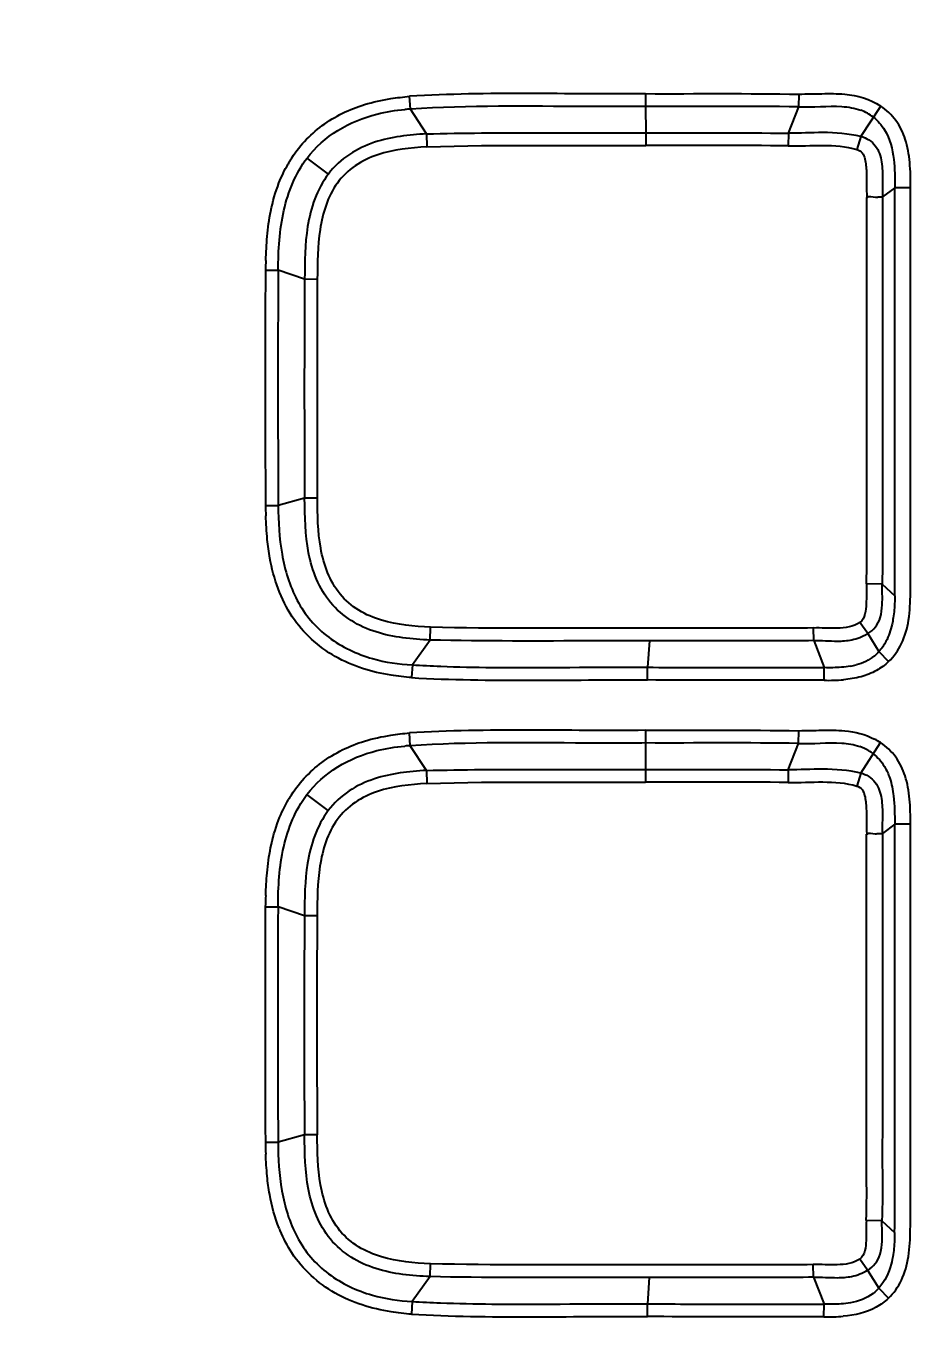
# Model space of a CAD drawing. Header units: millimetres. Extents: x 7426 to 8300, y 123 to 421.
# Drawn here: x 8007.02 to 8011.43, y 343.31 to 349.82 of the extents above; entities that cross this region are included whole.
import ezdxf

# ---------------------------------------------------------------- set-up
doc = ezdxf.new("R2010")
doc.units = ezdxf.units.MM
doc.layers.add('20_ALL_FEATURES', color=7, linetype='Continuous')
doc.layers.add('多重引线', color=7, linetype='Continuous')
doc.styles.add('微软雅黑', font='msyh.ttc')
doc.dimstyles.new('尺寸标注_1_4比例', dxfattribs={"dimtxt": 2.1, "dimasz": 1.7, "dimexe": 0.5, "dimexo": 0.4, "dimgap": 0.5, "dimtad": 1, "dimdec": 1, "dimlfac": 4, "dimdsep": 46, "dimtxsty": '微软雅黑', "dimcen": 0.09, "dimadec": 0, "dimazin": 0, "dimtp": 0.01, "dimtm": 0.01, "dimtfac": 1, "dimtdec": 1, "dimtofl": 0, "dimtmove": 0, "dimatfit": 3, "dimfxl": 1, "dimtolj": 1, "dimarcsym": 0})

# ---------------------------------------------------------------- blocks, each defined once
blk = doc.blocks.new('*D890')
at = {"layer": 'Defpoints', "color": 0}
for p in [(8010.9443, 360.1863), (8006.63, 320.4735), (8032.781, 320.4735)]:
    blk.add_point(p, dxfattribs=at)
at = {"layer": '多重引线', "color": 0, "lineweight": -2}
for p, q in [((8011.3443, 360.1863), (8033.281, 360.1863)), ((8032.781, 358.4863), (8032.781, 322.1735)), ((8007.03, 320.4735), (8033.281, 320.4735))]:
    blk.add_line(p, q, dxfattribs=at)
at = {"layer": '多重引线', "color": 0}
for points in [[(8033.0643, 358.4863), (8032.4976, 358.4863), (8032.781, 360.1863)], [(8032.4976, 322.1735), (8033.0643, 322.1735), (8032.781, 320.4735)]]:
    blk.add_solid(points, dxfattribs=at)
at = {"layer": '多重引线', "color": 0, "insert": (8031.1896, 340.3299), "char_height": 2.1, "attachment_point": 5, "rotation": 90, "style": '微软雅黑'}
blk.add_mtext('\\A1;158.9', dxfattribs=at)

msp = doc.modelspace()

# ---------------------------------------------------------------- linework, layer by layer
at = {"layer": '20_ALL_FEATURES', "color": 7, "linetype": 'Continuous'}
for p, q in [((8010.0799, 349.4867), (8010.0803, 349.2303)), ((8010.8372, 349.4213), (8010.8384, 349.4844)), ((8008.9167, 349.4105), (8008.9128, 349.4737)), ((8010.7862, 349.2911), (8010.8372, 349.4213)), ((8011.1442, 349.2752), (8011.2421, 349.4255)), ((8008.9965, 349.2878), (8008.9167, 349.4105)), ((8008.9965, 349.2878), (8008.9987, 349.2239)), ((8010.7862, 349.2911), (8010.7853, 349.2283)), ((8011.1442, 349.2752), (8011.1249, 349.2107)), ((8008.511, 349.0891), (8008.4057, 349.1683)), ((8011.3122, 349.0217), (8011.2512, 348.9758)), ((8011.3901, 349.0217), (8011.3122, 349.0217)), ((8008.2, 348.6134), (8008.263, 348.6131)), ((8008.3937, 348.5684), (8008.263, 348.6131)), ((8008.4565, 348.568), (8008.3937, 348.5684)), ((8008.3937, 347.4859), (8008.2632, 347.4498)), ((8008.4566, 347.4863), (8008.3937, 347.4859)), ((8008.2002, 347.4494), (8008.2632, 347.4498)), ((8011.249, 347.06), (8011.1722, 347.0624)), ((8011.249, 347.06), (8011.3119, 347.0028)), ((8009.0147, 346.7839), (8009.0166, 346.8479)), ((8010.9112, 346.7816), (8010.9096, 346.8435)), ((8011.1779, 346.8158), (8011.1391, 346.8712)), ((8011.1779, 346.8158), (8011.2337, 346.7268)), ((8009.0147, 346.7839), (8008.9263, 346.6612)), ((8010.0986, 346.7797), (8010.0899, 346.6495)), ((8010.9112, 346.7816), (8010.9633, 346.6476)), ((8011.2337, 346.7268), (8011.281, 346.6773)), ((8008.9263, 346.6612), (8008.9227, 346.598)), ((8010.0894, 346.5866), (8010.0899, 346.6495)), ((8010.9624, 346.5852), (8010.9633, 346.6476)), ((8008.916, 346.2614), (8008.9121, 346.3247)), ((8010.0792, 346.3376), (8010.0796, 346.0813)), ((8010.8365, 346.2722), (8010.8377, 346.3354)), ((8008.9958, 346.1388), (8008.916, 346.2614)), ((8010.7855, 346.1421), (8010.8365, 346.2722)), ((8011.1435, 346.1262), (8011.2414, 346.2765)), ((8008.9958, 346.1388), (8008.998, 346.0748)), ((8010.7855, 346.142), (8010.7845, 346.0793)), ((8011.1435, 346.1262), (8011.1241, 346.0617)), ((8008.5103, 345.9401), (8008.4049, 346.0193)), ((8011.3115, 345.8727), (8011.2505, 345.8267)), ((8011.3894, 345.8727), (8011.3115, 345.8727)), ((8008.1993, 345.4644), (8008.2623, 345.4641)), ((8008.393, 345.4194), (8008.2623, 345.4641)), ((8008.4558, 345.419), (8008.393, 345.4194)), ((8008.1995, 344.3004), (8008.2625, 344.3008)), ((8008.393, 344.3369), (8008.2625, 344.3008)), ((8008.4559, 344.3372), (8008.393, 344.3369)), ((8011.2483, 343.911), (8011.1715, 343.9134)), ((8011.2483, 343.911), (8011.3112, 343.8538)), ((8009.014, 343.6349), (8009.0159, 343.6989)), ((8010.9105, 343.6326), (8010.9089, 343.6945)), ((8011.1772, 343.6668), (8011.1383, 343.7222)), ((8009.014, 343.6349), (8008.9256, 343.5122)), ((8010.0979, 343.6307), (8010.0892, 343.5005)), ((8010.9105, 343.6326), (8010.9625, 343.4986)), ((8011.1772, 343.6668), (8011.233, 343.5778)), ((8011.233, 343.5778), (8011.2803, 343.5283)), ((8008.9256, 343.5122), (8008.922, 343.449)), ((8010.0887, 343.4376), (8010.0892, 343.5005)), ((8010.9617, 343.4362), (8010.9625, 343.4986))]:
    msp.add_line(p, q, dxfattribs=at)
for centre, radius, start, end in [((8008.9572, 348.5535), 0.8579, 92.70738, 94.53249), ((8011.0562, 349.1727), 0.2481, 52.80176, 69.33458), ((8008.8867, 348.8103), 0.6623, 148.40151, 150.27525), ((8016.8873, 348.3326), 8.6919, 177.82965, 178.14824), ((8115.3474, 348.0502), 107.1489, 179.698812, 180.321268), ((8117.0924, 348.0541), 108.8308, 179.705716, 180.318187), ((8107.6897, 348.03), 99.2975, 179.689335, 180.313928), ((8109.4134, 348.0347), 100.9584, 179.697294, 180.311225), ((8013.0096, 347.5762), 4.8111, 181.50983, 182.11011), ((8009.3091, 352.9861), 6.3365, 266.5368, 267.80644), ((8011.0323, 346.994), 0.3446, 280.1915, 285.01056), ((8010.9896, 347.3481), 0.7634, 267.96191, 275.14406), ((8011.0719, 346.0224), 0.3054, 56.29219, 62.79425), ((8008.9565, 345.4045), 0.8579, 92.70739, 94.52807), ((8011.0559, 346.0245), 0.2473, 58.98119, 70.52568), ((8011.0564, 346.0252), 0.2464, 52.77338, 59.0074), ((8008.8842, 345.6623), 0.6602, 148.60375, 149.68104), ((8015.9038, 345.2173), 7.7085, 177.74343, 178.16291), ((8115.3467, 344.9012), 107.1489, 179.698812, 180.321268), ((8117.0917, 344.9051), 108.8308, 179.705716, 180.318187), ((8107.689, 344.881), 99.2975, 179.689335, 180.313928), ((8109.4127, 344.8856), 100.9584, 179.697294, 180.311225), ((8012.6797, 344.4172), 4.4817, 181.49384, 182.25078), ((8008.9781, 344.1573), 0.7646, 201.73684, 202.68704), ((8009.3083, 349.8358), 6.3352, 266.53671, 267.80402), ((8010.9889, 344.1991), 0.7634, 267.96191, 275.14406)]:
    msp.add_arc(centre, radius, start, end, dxfattribs=at)
for points, knots in [([(7985.2818, 358.8617), (7987.3311, 358.8617), (7990.4049, 358.8617), (7994.5034, 358.8617), (7997.5773, 358.8617), (8000.6511, 358.8617), (8003.725, 358.8617), (8006.2865, 358.8617), (8008.3359, 358.8617), (8009.8728, 358.8618), (8011.4098, 358.8611), (8012.9461, 358.8568), (8014.2302, 358.8343), (8015.2451, 358.6877), (8015.977, 358.4318), (8016.569, 357.9158), (8016.9147, 357.2177), (8017.0858, 356.4657), (8017.1526, 355.6989), (8017.1711, 354.9311), (8017.1822, 353.9068), (8017.1919, 352.1137), (8017.1883, 349.5521), (8017.1895, 346.4779), (8017.1892, 343.404), (8017.1893, 340.3302), (8017.1892, 337.2563), (8017.1895, 334.1825), (8017.1883, 331.109), (8017.1918, 328.5471), (8017.1823, 326.7538), (8017.171, 325.7289), (8017.1528, 324.9615), (8017.0854, 324.1956), (8016.9157, 323.444), (8016.5692, 322.7465), (8015.9773, 322.227), (8015.2418, 321.9722), (8014.2278, 321.8261), (8012.9449, 321.8036), (8011.4103, 321.7992), (8009.8725, 321.7986), (8008.3359, 321.7987), (8006.2865, 321.7986), (8003.725, 321.7987), (8000.6511, 321.7987), (7997.5773, 321.7987), (7994.5034, 321.7987), (7990.4049, 321.7987), (7987.3311, 321.7987), (7985.2818, 321.7987)], [0, 0, 0, 0, 0.062517, 0.093776, 0.125034, 0.156293, 0.187552, 0.21881, 0.23444, 0.250071, 0.265698, 0.281326, 0.296961, 0.304806, 0.312556, 0.320276, 0.32808, 0.335905, 0.343705, 0.351523, 0.359333, 0.374956, 0.406226, 0.437483, 0.468742, 0.5, 0.531259, 0.562517, 0.593774, 0.625025, 0.640673, 0.648483, 0.656295, 0.664089, 0.671906, 0.679693, 0.687443, 0.695242, 0.703089, 0.718652, 0.73431, 0.749928, 0.765561, 0.781189, 0.812448, 0.843707, 0.874966, 0.906224, 0.937483, 1, 1, 1, 1]), ([(8010.8384, 349.4844), (8010.8761, 349.4859), (8010.9515, 349.4866), (8011.0272, 349.4875), (8011.0648, 349.484)], [0, 0, 0, 0, 0.499989, 1, 1, 1, 1]), ([(8008.3226, 349.1573), (8008.3634, 349.2235), (8008.4726, 349.3408), (8008.6158, 349.4101), (8008.6903, 349.4331)], [0, 0, 0, 0, 0.499556, 1, 1, 1, 1]), ([(8010.0802, 349.4239), (8009.9826, 349.4226), (8009.5948, 349.4229), (8009.2064, 349.4294), (8008.9167, 349.4105)], [0, 0, 0, 0, 0.25158, 1, 1, 1, 1]), ([(8011.3636, 349.261), (8011.353, 349.294), (8011.3226, 349.3576), (8011.2712, 349.4068), (8011.2421, 349.4255)], [0, 0, 0, 0, 0.500176, 1, 1, 1, 1]), ([(8008.4057, 349.1683), (8008.4467, 349.2227), (8008.5534, 349.3163), (8008.6837, 349.3687), (8008.7514, 349.386)], [0, 0, 0, 0, 0.493598, 1, 1, 1, 1]), ([(8008.9965, 349.2878), (8008.9098, 349.2833), (8008.7755, 349.2683), (8008.6099, 349.1921), (8008.5394, 349.1272), (8008.511, 349.0891)], [0, 0, 0, 0, 0.481435, 0.736498, 1, 1, 1, 1]), ([(8008.9965, 349.2878), (8009.0871, 349.2902), (8009.4484, 349.296), (8009.8096, 349.2917), (8010.0802, 349.2931)], [0, 0, 0, 0, 0.250956, 1, 1, 1, 1]), ([(8011.1442, 349.2752), (8011.0826, 349.2889), (8010.9622, 349.2985), (8010.8428, 349.2909), (8010.7862, 349.2911)], [0, 0, 0, 0, 0.527269, 1, 1, 1, 1]), ([(8008.9987, 349.2239), (8008.9167, 349.2173), (8008.7914, 349.2074), (8008.6408, 349.1356), (8008.5197, 349.0197), (8008.4582, 348.8136), (8008.4566, 348.6503), (8008.4565, 348.568)], [0, 0, 0, 0, 0.250246, 0.375622, 0.500725, 0.749511, 1, 1, 1, 1]), ([(8011.1442, 349.2752), (8011.172, 349.2693), (8011.2246, 349.2339), (8011.2507, 349.1485), (8011.2522, 349.0624), (8011.2502, 349.0046), (8011.2512, 348.9758)], [0, 0, 0, 0, 0.247781, 0.496725, 0.748346, 1, 1, 1, 1]), ([(8008.263, 348.6131), (8008.2631, 348.7123), (8008.2741, 348.9067), (8008.3488, 349.093), (8008.4057, 349.1683)], [0, 0, 0, 0, 0.512578, 1, 1, 1, 1]), ([(8011.1249, 349.2107), (8011.1349, 349.2077), (8011.1544, 349.1956), (8011.1645, 349.1642), (8011.1697, 349.133), (8011.1742, 349.0692), (8011.1715, 349.016), (8011.1737, 348.9735)], [0, 0, 0, 0, 0.123226, 0.248048, 0.373327, 0.49866, 1, 1, 1, 1]), ([(8008.511, 349.0891), (8008.4552, 349.0145), (8008.3939, 348.8354), (8008.3948, 348.6554), (8008.3937, 348.5684)], [0, 0, 0, 0, 0.517343, 1, 1, 1, 1]), ([(8011.172, 347.0624), (8011.1744, 347.1424), (8011.1727, 347.3021), (8011.1739, 347.6208), (8011.1732, 348.0187), (8011.1735, 348.4961), (8011.1734, 348.8144), (8011.1734, 348.9735)], [0, 0, 0, 0, 0.125619, 0.250607, 0.50043, 0.750211, 1, 1, 1, 1]), ([(8011.1737, 348.9735), (8011.1842, 348.983), (8011.2091, 348.9716), (8011.234, 348.9772), (8011.2459, 348.9761), (8011.2512, 348.9758)], [0, 0, 0, 0, 0.547361, 0.79331, 1, 1, 1, 1]), ([(8011.2513, 348.9758), (8011.2513, 348.8165), (8011.2514, 348.4978), (8011.251, 348.0199), (8011.2518, 347.6215), (8011.2504, 347.3016), (8011.2524, 347.1409), (8011.2487, 347.0601)], [0, 0, 0, 0, 0.24948, 0.498966, 0.748484, 0.873288, 1, 1, 1, 1]), ([(8011.312, 347.0028), (8011.3128, 347.0862), (8011.3118, 347.2538), (8011.3125, 347.5898), (8011.312, 348.1794), (8011.3122, 348.6848), (8011.3122, 349.0217)], [0, 0, 0, 0, 0.123911, 0.249034, 0.499342, 1, 1, 1, 1]), ([(8011.3802, 346.883), (8011.3871, 346.9274), (8011.3901, 347.017), (8011.3903, 347.1951), (8011.39, 347.4176), (8011.3901, 347.6848), (8011.3901, 348.0413), (8011.3901, 348.4869), (8011.3901, 348.8434), (8011.3901, 349.0217)], [0, 0, 0, 0, 0.062987, 0.125241, 0.249989, 0.374981, 0.499982, 0.749991, 1, 1, 1, 1]), ([(8009.0147, 346.7839), (8008.9246, 346.7881), (8008.7872, 346.8005), (8008.6203, 346.8747), (8008.4818, 346.9947), (8008.3964, 347.2155), (8008.395, 347.3956), (8008.3937, 347.4859)], [0, 0, 0, 0, 0.250311, 0.37567, 0.500894, 0.749528, 1, 1, 1, 1]), ([(8009.0166, 346.8479), (8008.9349, 346.8508), (8008.8109, 346.8625), (8008.6584, 346.9257), (8008.5311, 347.0343), (8008.4591, 347.2389), (8008.4574, 347.4034), (8008.4566, 347.4863)], [0, 0, 0, 0, 0.248837, 0.373457, 0.497591, 0.747625, 1, 1, 1, 1]), ([(8008.2632, 347.4498), (8008.2635, 347.3693), (8008.2723, 347.2083), (8008.3313, 347.0121), (8008.4213, 346.8772), (8008.54, 346.7671), (8008.6523, 346.7146), (8008.7294, 346.6924)], [0, 0, 0, 0, 0.250311, 0.499941, 0.625285, 0.750482, 1, 1, 1, 1]), ([(8011.1722, 347.0624), (8011.1711, 347.0291), (8011.1724, 346.9787), (8011.1678, 346.9135), (8011.1528, 346.8799), (8011.1391, 346.8712)], [0, 0, 0, 0, 0.503038, 0.75437, 1, 1, 1, 1]), ([(8011.1779, 346.8158), (8011.2076, 346.8313), (8011.2442, 346.8819), (8011.2499, 346.9548), (8011.251, 347.0102), (8011.2486, 347.0441), (8011.249, 347.06)], [0, 0, 0, 0, 0.37668, 0.61843, 0.821001, 1, 1, 1, 1]), ([(8011.3119, 347.0028), (8011.3118, 346.9933), (8011.3114, 346.9567), (8011.3085, 346.9201), (8011.3043, 346.8933)], [0, 0, 0, 0, 0.260255, 1, 1, 1, 1]), ([(8008.8209, 346.6102), (8008.7252, 346.6252), (8008.5357, 346.6829), (8008.3858, 346.8187), (8008.3326, 346.8994)], [0, 0, 0, 0, 0.500445, 1, 1, 1, 1]), ([(8011.3043, 346.8933), (8011.3027, 346.8828), (8011.2953, 346.8429), (8011.2823, 346.8037), (8011.2684, 346.7772)], [0, 0, 0, 0, 0.262433, 1, 1, 1, 1]), ([(8010.9096, 346.8436), (8010.8306, 346.8416), (8010.6728, 346.843), (8010.4362, 346.8422), (8010.1998, 346.8423), (8009.7266, 346.8441), (8009.3321, 346.8388), (8009.0166, 346.848)], [0, 0, 0, 0, 0.12524, 0.250087, 0.374897, 0.499836, 1, 1, 1, 1]), ([(8011.1391, 346.8712), (8011.1075, 346.8491), (8011.0246, 346.8387), (8010.9487, 346.8447), (8010.9096, 346.8435)], [0, 0, 0, 0, 0.496576, 1, 1, 1, 1]), ([(8010.9112, 346.7816), (8010.9503, 346.7826), (8011.0129, 346.7765), (8011.1042, 346.7822), (8011.1537, 346.8014), (8011.1779, 346.8158)], [0, 0, 0, 0, 0.429659, 0.690363, 1, 1, 1, 1]), ([(8010.0986, 346.7797), (8010.0086, 346.7799), (8009.6473, 346.7795), (8009.2859, 346.7778), (8009.0147, 346.7839)], [0, 0, 0, 0, 0.249246, 1, 1, 1, 1]), ([(8010.9112, 346.7818), (8010.843, 346.779), (8010.7071, 346.78), (8010.4363, 346.7794), (8010.2337, 346.7795), (8010.0986, 346.7799)], [0, 0, 0, 0, 0.252241, 0.50134, 1, 1, 1, 1]), ([(8011.2337, 346.7268), (8011.2268, 346.7187), (8011.1951, 346.6883), (8011.1535, 346.6698), (8011.1215, 346.6611)], [0, 0, 0, 0, 0.243037, 1, 1, 1, 1]), ([(8009.0665, 346.6542), (8009.1513, 346.651), (8009.4925, 346.644), (8009.8336, 346.6517), (8010.0899, 346.6495)], [0, 0, 0, 0, 0.248763, 1, 1, 1, 1]), ([(8010.0899, 346.6494), (8010.2351, 346.6482), (8010.453, 346.6489), (8010.7441, 346.6482), (8010.8901, 346.649), (8010.9633, 346.6475)], [0, 0, 0, 0, 0.498758, 0.748613, 1, 1, 1, 1]), ([(8010.9624, 346.5851), (8010.8895, 346.586), (8010.5985, 346.5855), (8010.3075, 346.5849), (8010.0894, 346.5865)], [0, 0, 0, 0, 0.250463, 1, 1, 1, 1]), ([(8010.8377, 346.3354), (8010.8754, 346.3369), (8010.9508, 346.3376), (8011.0265, 346.3385), (8011.0641, 346.3349)], [0, 0, 0, 0, 0.499989, 1, 1, 1, 1]), ([(8008.3206, 346.0063), (8008.3614, 346.073), (8008.4708, 346.1912), (8008.6147, 346.261), (8008.6895, 346.2841)], [0, 0, 0, 0, 0.499551, 1, 1, 1, 1]), ([(8008.4049, 346.0193), (8008.446, 346.0737), (8008.5527, 346.1673), (8008.6829, 346.2197), (8008.7507, 346.237)], [0, 0, 0, 0, 0.493598, 1, 1, 1, 1]), ([(8010.0795, 346.2748), (8009.9819, 346.2736), (8009.5941, 346.2739), (8009.2056, 346.2804), (8008.916, 346.2614)], [0, 0, 0, 0, 0.25158, 1, 1, 1, 1]), ([(8011.3629, 346.112), (8011.3522, 346.145), (8011.3219, 346.2086), (8011.2704, 346.2578), (8011.2414, 346.2765)], [0, 0, 0, 0, 0.500176, 1, 1, 1, 1]), ([(8008.9958, 346.1388), (8008.9091, 346.1343), (8008.7747, 346.1193), (8008.6091, 346.043), (8008.5387, 345.9782), (8008.5103, 345.9401)], [0, 0, 0, 0, 0.481435, 0.736498, 1, 1, 1, 1]), ([(8008.9958, 346.1388), (8009.0864, 346.1412), (8009.4476, 346.147), (8009.8089, 346.1427), (8010.0795, 346.1441)], [0, 0, 0, 0, 0.250956, 1, 1, 1, 1]), ([(8011.1435, 346.1262), (8011.0819, 346.1399), (8010.9615, 346.1495), (8010.8421, 346.1419), (8010.7855, 346.142)], [0, 0, 0, 0, 0.527269, 1, 1, 1, 1]), ([(8011.1435, 346.1262), (8011.1713, 346.1203), (8011.2238, 346.0849), (8011.25, 345.9995), (8011.2515, 345.9134), (8011.2495, 345.8556), (8011.2505, 345.8268)], [0, 0, 0, 0, 0.247781, 0.496725, 0.748346, 1, 1, 1, 1]), ([(8008.998, 346.0748), (8008.916, 346.0683), (8008.7906, 346.0584), (8008.6401, 345.9866), (8008.519, 345.8707), (8008.4574, 345.6646), (8008.4559, 345.5013), (8008.4558, 345.419)], [0, 0, 0, 0, 0.250246, 0.375622, 0.500725, 0.749511, 1, 1, 1, 1]), ([(8011.1241, 346.0617), (8011.1342, 346.0587), (8011.1536, 346.0465), (8011.1637, 346.0152), (8011.169, 345.984), (8011.1735, 345.9202), (8011.1708, 345.867), (8011.1729, 345.8245)], [0, 0, 0, 0, 0.123226, 0.248048, 0.373327, 0.49866, 1, 1, 1, 1]), ([(8008.2623, 345.4641), (8008.2624, 345.5633), (8008.2734, 345.7577), (8008.3481, 345.944), (8008.4049, 346.0193)], [0, 0, 0, 0, 0.512578, 1, 1, 1, 1]), ([(8008.5103, 345.9401), (8008.4544, 345.8654), (8008.3932, 345.6864), (8008.3941, 345.5063), (8008.393, 345.4194)], [0, 0, 0, 0, 0.517343, 1, 1, 1, 1]), ([(8011.3112, 343.8538), (8011.312, 343.9372), (8011.3111, 344.1048), (8011.3118, 344.4408), (8011.3113, 345.0304), (8011.3115, 345.5358), (8011.3115, 345.8727)], [0, 0, 0, 0, 0.123911, 0.249034, 0.499342, 1, 1, 1, 1]), ([(8011.3795, 343.734), (8011.3864, 343.7784), (8011.3893, 343.868), (8011.3896, 344.0461), (8011.3893, 344.2686), (8011.3894, 344.5358), (8011.3893, 344.8923), (8011.3894, 345.3379), (8011.3894, 345.6944), (8011.3894, 345.8727)], [0, 0, 0, 0, 0.062987, 0.125241, 0.249989, 0.374981, 0.499982, 0.749991, 1, 1, 1, 1]), ([(8011.1712, 343.9134), (8011.1736, 343.9934), (8011.172, 344.1531), (8011.1731, 344.4718), (8011.1725, 344.8697), (8011.1728, 345.3471), (8011.1727, 345.6654), (8011.1727, 345.8245)], [0, 0, 0, 0, 0.125619, 0.250607, 0.50043, 0.750211, 1, 1, 1, 1]), ([(8011.1729, 345.8245), (8011.1834, 345.834), (8011.2084, 345.8226), (8011.2333, 345.8281), (8011.2451, 345.8271), (8011.2505, 345.8268)], [0, 0, 0, 0, 0.547361, 0.79331, 1, 1, 1, 1]), ([(8011.2506, 345.8268), (8011.2506, 345.6674), (8011.2506, 345.3488), (8011.2503, 344.8709), (8011.251, 344.4725), (8011.2497, 344.1526), (8011.2516, 343.9919), (8011.248, 343.911)], [0, 0, 0, 0, 0.24948, 0.498966, 0.748484, 0.873288, 1, 1, 1, 1]), ([(8008.2625, 344.3008), (8008.2627, 344.2203), (8008.2716, 344.0592), (8008.3305, 343.8631), (8008.4205, 343.7282), (8008.5393, 343.6181), (8008.6516, 343.5656), (8008.7287, 343.5434)], [0, 0, 0, 0, 0.250311, 0.499941, 0.625285, 0.750481, 1, 1, 1, 1]), ([(8009.014, 343.6349), (8008.9238, 343.639), (8008.7865, 343.6515), (8008.6196, 343.7256), (8008.4811, 343.8457), (8008.3957, 344.0665), (8008.3943, 344.2466), (8008.393, 344.3369)], [0, 0, 0, 0, 0.250311, 0.37567, 0.500894, 0.749528, 1, 1, 1, 1]), ([(8009.0159, 343.6989), (8008.9342, 343.7018), (8008.8102, 343.7135), (8008.6577, 343.7767), (8008.5303, 343.8853), (8008.4584, 344.0899), (8008.4567, 344.2544), (8008.4559, 344.3372)], [0, 0, 0, 0, 0.248837, 0.373457, 0.497591, 0.747625, 1, 1, 1, 1]), ([(8011.1715, 343.9134), (8011.1704, 343.8801), (8011.1717, 343.8297), (8011.1671, 343.7645), (8011.1521, 343.7309), (8011.1383, 343.7222)], [0, 0, 0, 0, 0.503038, 0.75437, 1, 1, 1, 1]), ([(8011.1772, 343.6668), (8011.2069, 343.6822), (8011.2435, 343.7329), (8011.2492, 343.8058), (8011.2502, 343.8612), (8011.2479, 343.8951), (8011.2483, 343.911)], [0, 0, 0, 0, 0.37668, 0.61843, 0.821001, 1, 1, 1, 1]), ([(8011.3112, 343.8538), (8011.3111, 343.8443), (8011.3107, 343.8077), (8011.3078, 343.7711), (8011.3036, 343.7443)], [0, 0, 0, 0, 0.260255, 1, 1, 1, 1]), ([(8008.8208, 343.4611), (8008.7248, 343.4761), (8008.5343, 343.534), (8008.384, 343.6708), (8008.3308, 343.752)], [0, 0, 0, 0, 0.500462, 1, 1, 1, 1]), ([(8010.9089, 343.6946), (8010.8299, 343.6926), (8010.672, 343.694), (8010.4355, 343.6932), (8010.1991, 343.6933), (8009.7259, 343.6951), (8009.3313, 343.6898), (8009.0159, 343.699)], [0, 0, 0, 0, 0.12524, 0.250087, 0.374897, 0.499836, 1, 1, 1, 1]), ([(8011.1383, 343.7222), (8011.1068, 343.7001), (8011.0239, 343.6897), (8010.948, 343.6957), (8010.9089, 343.6945)], [0, 0, 0, 0, 0.496576, 1, 1, 1, 1]), ([(8011.3036, 343.7443), (8011.3011, 343.7284), (8011.2894, 343.6689), (8011.2626, 343.6111), (8011.233, 343.5778)], [0, 0, 0, 0, 0.265782, 1, 1, 1, 1]), ([(8010.0979, 343.6307), (8010.0079, 343.6309), (8009.6465, 343.6305), (8009.2852, 343.6288), (8009.014, 343.6349)], [0, 0, 0, 0, 0.249246, 1, 1, 1, 1]), ([(8010.9105, 343.6328), (8010.8422, 343.6299), (8010.7064, 343.631), (8010.4355, 343.6304), (8010.233, 343.6305), (8010.0979, 343.6308)], [0, 0, 0, 0, 0.252241, 0.50134, 1, 1, 1, 1]), ([(8010.9105, 343.6326), (8010.9496, 343.6335), (8011.0122, 343.6275), (8011.1035, 343.6332), (8011.153, 343.6524), (8011.1772, 343.6668)], [0, 0, 0, 0, 0.429659, 0.690363, 1, 1, 1, 1]), ([(8011.233, 343.5778), (8011.2246, 343.5681), (8011.1852, 343.5317), (8011.1324, 343.513), (8011.0926, 343.5058)], [0, 0, 0, 0, 0.240377, 1, 1, 1, 1]), ([(8009.0655, 343.5052), (8009.1504, 343.502), (8009.4916, 343.4949), (8009.8328, 343.5027), (8010.0892, 343.5005)], [0, 0, 0, 0, 0.248763, 1, 1, 1, 1]), ([(8010.0892, 343.5004), (8010.2344, 343.4992), (8010.4523, 343.4999), (8010.7434, 343.4992), (8010.8894, 343.5), (8010.9625, 343.4985)], [0, 0, 0, 0, 0.498758, 0.748613, 1, 1, 1, 1]), ([(8010.9617, 343.4361), (8010.8888, 343.437), (8010.5978, 343.4365), (8010.3068, 343.4359), (8010.0887, 343.4375)], [0, 0, 0, 0, 0.250463, 1, 1, 1, 1])]:
    msp.add_open_spline(points, degree=3, knots=knots, dxfattribs=at)
for points in [[(8010.0799, 349.4867), (8009.6909, 349.4821), (8009.3012, 349.4976), (8008.9128, 349.4737)], [(8010.0799, 349.4869), (8010.3328, 349.486), (8010.5856, 349.489), (8010.8384, 349.4842)], [(8011.0648, 349.484), (8011.1267, 349.4781), (8011.1904, 349.4601), (8011.2421, 349.4255)], [(8008.6903, 349.4331), (8008.7324, 349.4461), (8008.7757, 349.4553), (8008.8193, 349.4621)], [(8008.8193, 349.4621), (8008.8503, 349.467), (8008.8816, 349.4707), (8008.9128, 349.4737)], [(8010.8372, 349.4213), (8010.5849, 349.426), (8010.3326, 349.4229), (8010.0802, 349.4238)], [(8010.8372, 349.4213), (8010.9083, 349.419), (8010.9795, 349.4275), (8011.0505, 349.423)], [(8011.0505, 349.423), (8011.0821, 349.421), (8011.1141, 349.416), (8011.1438, 349.4049)], [(8008.7514, 349.386), (8008.7966, 349.3975), (8008.843, 349.405), (8008.8894, 349.4087)], [(8011.2062, 349.3704), (8011.2279, 349.3531), (8011.2468, 349.3315), (8011.2612, 349.3077)], [(8010.0802, 349.2931), (8010.3156, 349.2925), (8010.5509, 349.2947), (8010.7862, 349.2911)], [(8011.2612, 349.3077), (8011.2876, 349.2642), (8011.3006, 349.2124), (8011.3068, 349.1617)], [(8008.9987, 349.2239), (8009.359, 349.2359), (8009.7198, 349.2278), (8010.0803, 349.2303)], [(8010.7853, 349.2283), (8010.5503, 349.2319), (8010.3153, 349.2296), (8010.0803, 349.2303)], [(8010.7853, 349.2283), (8010.8986, 349.2263), (8011.0163, 349.2432), (8011.1249, 349.2107)], [(8011.3858, 349.1467), (8011.3822, 349.1853), (8011.3756, 349.2241), (8011.3636, 349.261)], [(8011.3068, 349.1617), (8011.3124, 349.1154), (8011.3123, 349.0684), (8011.3122, 349.0217)], [(8008.2668, 349.0449), (8008.2795, 349.0771), (8008.2944, 349.1086), (8008.3115, 349.1386)], [(8011.3901, 349.0217), (8011.39, 349.0634), (8011.3896, 349.1052), (8011.3858, 349.1467)], [(8008.2262, 348.9055), (8008.2357, 348.9529), (8008.2492, 348.9998), (8008.2668, 349.0449)], [(8008.2088, 348.781), (8008.2125, 348.8228), (8008.2179, 348.8644), (8008.2262, 348.9055)], [(8008.2017, 348.6617), (8008.2032, 348.7015), (8008.2053, 348.7414), (8008.2088, 348.781)], [(8008.2092, 347.2818), (8008.2054, 347.3207), (8008.2032, 347.3599), (8008.2018, 347.399)], [(8008.2216, 347.1898), (8008.2161, 347.2202), (8008.2121, 347.251), (8008.2092, 347.2818)], [(8008.3326, 346.8994), (8008.2755, 346.9859), (8008.2399, 347.0878), (8008.2216, 347.1898)], [(8011.3451, 346.7661), (8011.3628, 346.8028), (8011.374, 346.8428), (8011.3802, 346.883)], [(8011.2684, 346.7772), (8011.2589, 346.7591), (8011.2473, 346.742), (8011.2337, 346.7268)], [(8011.281, 346.6773), (8011.3076, 346.7023), (8011.3292, 346.7333), (8011.3451, 346.7661)], [(8008.7294, 346.6924), (8008.7932, 346.674), (8008.8599, 346.6639), (8008.9263, 346.6612)], [(8011.0482, 346.6491), (8011.02, 346.6469), (8010.9916, 346.6467), (8010.9633, 346.6476)], [(8011.0932, 346.6548), (8011.0784, 346.6521), (8011.0633, 346.6503), (8011.0482, 346.6491)], [(8011.221, 346.6332), (8011.1972, 346.62), (8011.1715, 346.6098), (8011.1452, 346.6027)], [(8011.281, 346.6773), (8011.2633, 346.6599), (8011.2428, 346.6452), (8011.221, 346.6332)], [(8008.9227, 346.598), (8008.8886, 346.601), (8008.8546, 346.6049), (8008.8209, 346.6102)], [(8008.9227, 346.598), (8009.311, 346.5758), (8009.7005, 346.5895), (8010.0894, 346.5866)], [(8011.1452, 346.6027), (8011.1167, 346.5949), (8011.0874, 346.5905), (8011.058, 346.5878)], [(8008.6895, 346.2841), (8008.7319, 346.2971), (8008.7755, 346.3064), (8008.8193, 346.3132)], [(8008.8193, 346.3132), (8008.8501, 346.318), (8008.8811, 346.3217), (8008.9121, 346.3247)], [(8010.0792, 346.3377), (8009.6902, 346.3331), (8009.3004, 346.3485), (8008.9121, 346.3247)], [(8010.0792, 346.3379), (8010.3321, 346.337), (8010.5849, 346.34), (8010.8377, 346.3352)], [(8011.0641, 346.3349), (8011.1148, 346.3301), (8011.1662, 346.3174), (8011.2115, 346.2941)], [(8008.7507, 346.237), (8008.7959, 346.2485), (8008.8423, 346.256), (8008.8888, 346.2597)], [(8010.8365, 346.2723), (8010.5842, 346.277), (8010.3318, 346.2739), (8010.0795, 346.2748)], [(8010.8365, 346.2722), (8010.9076, 346.27), (8010.9788, 346.2785), (8011.0497, 346.274)], [(8011.0497, 346.274), (8011.0797, 346.2721), (8011.11, 346.2676), (8011.1383, 346.2576)], [(8011.2055, 346.2214), (8011.2272, 346.2041), (8011.2461, 346.1825), (8011.2605, 346.1587)], [(8010.0795, 346.1441), (8010.3148, 346.1435), (8010.5502, 346.1457), (8010.7855, 346.142)], [(8011.2605, 346.1587), (8011.2714, 346.1407), (8011.28, 346.121), (8011.2868, 346.101)], [(8011.2868, 346.101), (8011.2964, 346.0724), (8011.3024, 346.0426), (8011.306, 346.0127)], [(8011.385, 345.9977), (8011.3815, 346.0363), (8011.3749, 346.0751), (8011.3629, 346.112)], [(8008.998, 346.0748), (8009.3583, 346.0869), (8009.7191, 346.0788), (8010.0796, 346.0813)], [(8010.7845, 346.0793), (8010.5496, 346.0829), (8010.3146, 346.0806), (8010.0796, 346.0813)], [(8010.7845, 346.0793), (8010.8979, 346.0773), (8011.0156, 346.0942), (8011.1241, 346.0617)], [(8008.2647, 345.8922), (8008.2785, 345.9279), (8008.295, 345.9626), (8008.3143, 345.9956)], [(8011.306, 346.0127), (8011.3117, 345.9664), (8011.3116, 345.9194), (8011.3115, 345.8727)], [(8011.3894, 345.8727), (8011.3893, 345.9144), (8011.3888, 345.9561), (8011.385, 345.9977)], [(8008.2255, 345.7565), (8008.2348, 345.8027), (8008.2477, 345.8483), (8008.2647, 345.8922)], [(8008.2081, 345.6321), (8008.2118, 345.6738), (8008.2172, 345.7154), (8008.2255, 345.7565)], [(8008.2013, 345.5208), (8008.2028, 345.558), (8008.2048, 345.5951), (8008.2081, 345.6321)], [(8008.2084, 344.1327), (8008.205, 344.1688), (8008.2029, 344.205), (8008.2014, 344.2412)], [(8008.2209, 344.0408), (8008.2154, 344.0712), (8008.2114, 344.1019), (8008.2084, 344.1327)], [(8008.2679, 343.8741), (8008.2465, 343.9277), (8008.2311, 343.984), (8008.2209, 344.0408)], [(8008.3308, 343.752), (8008.308, 343.7867), (8008.2887, 343.824), (8008.2726, 343.8624)], [(8011.3444, 343.6171), (8011.3621, 343.6538), (8011.3733, 343.6938), (8011.3795, 343.734)], [(8011.2803, 343.5283), (8011.3069, 343.5533), (8011.3285, 343.5842), (8011.3444, 343.6171)], [(8008.7287, 343.5434), (8008.7925, 343.525), (8008.8592, 343.5148), (8008.9256, 343.5122)], [(8011.0475, 343.5001), (8011.0193, 343.4978), (8010.9908, 343.4977), (8010.9625, 343.4986)], [(8011.0926, 343.5058), (8011.0777, 343.5031), (8011.0626, 343.5013), (8011.0475, 343.5001)], [(8011.2803, 343.5283), (8011.2626, 343.5109), (8011.242, 343.4962), (8011.2203, 343.4841)], [(8008.922, 343.449), (8008.8882, 343.452), (8008.8544, 343.4558), (8008.8208, 343.4611)], [(8008.922, 343.449), (8009.3103, 343.4268), (8009.6998, 343.4405), (8010.0887, 343.4376)], [(8011.2203, 343.4841), (8011.171, 343.4568), (8011.1135, 343.4439), (8011.0573, 343.4388)]]:
    msp.add_open_spline(points, degree=3, dxfattribs=at)

# ---------------------------------------------------------------- dimensions: what is measured, and where the dimension line sits
at = {"layer": '多重引线', "color": 3}
dim = msp.add_linear_dim(base=(8032.781, 320.4735), p1=(8010.9443, 360.1863), p2=(8006.63, 320.4735), angle=90, dimstyle='尺寸标注_1_4比例', dxfattribs=at)
dim.commit()
dim.dimension.update_dxf_attribs({"geometry": '*D890', "text_midpoint": (8031.1896, 340.3299)})

doc.saveas('drawing.dxf')
